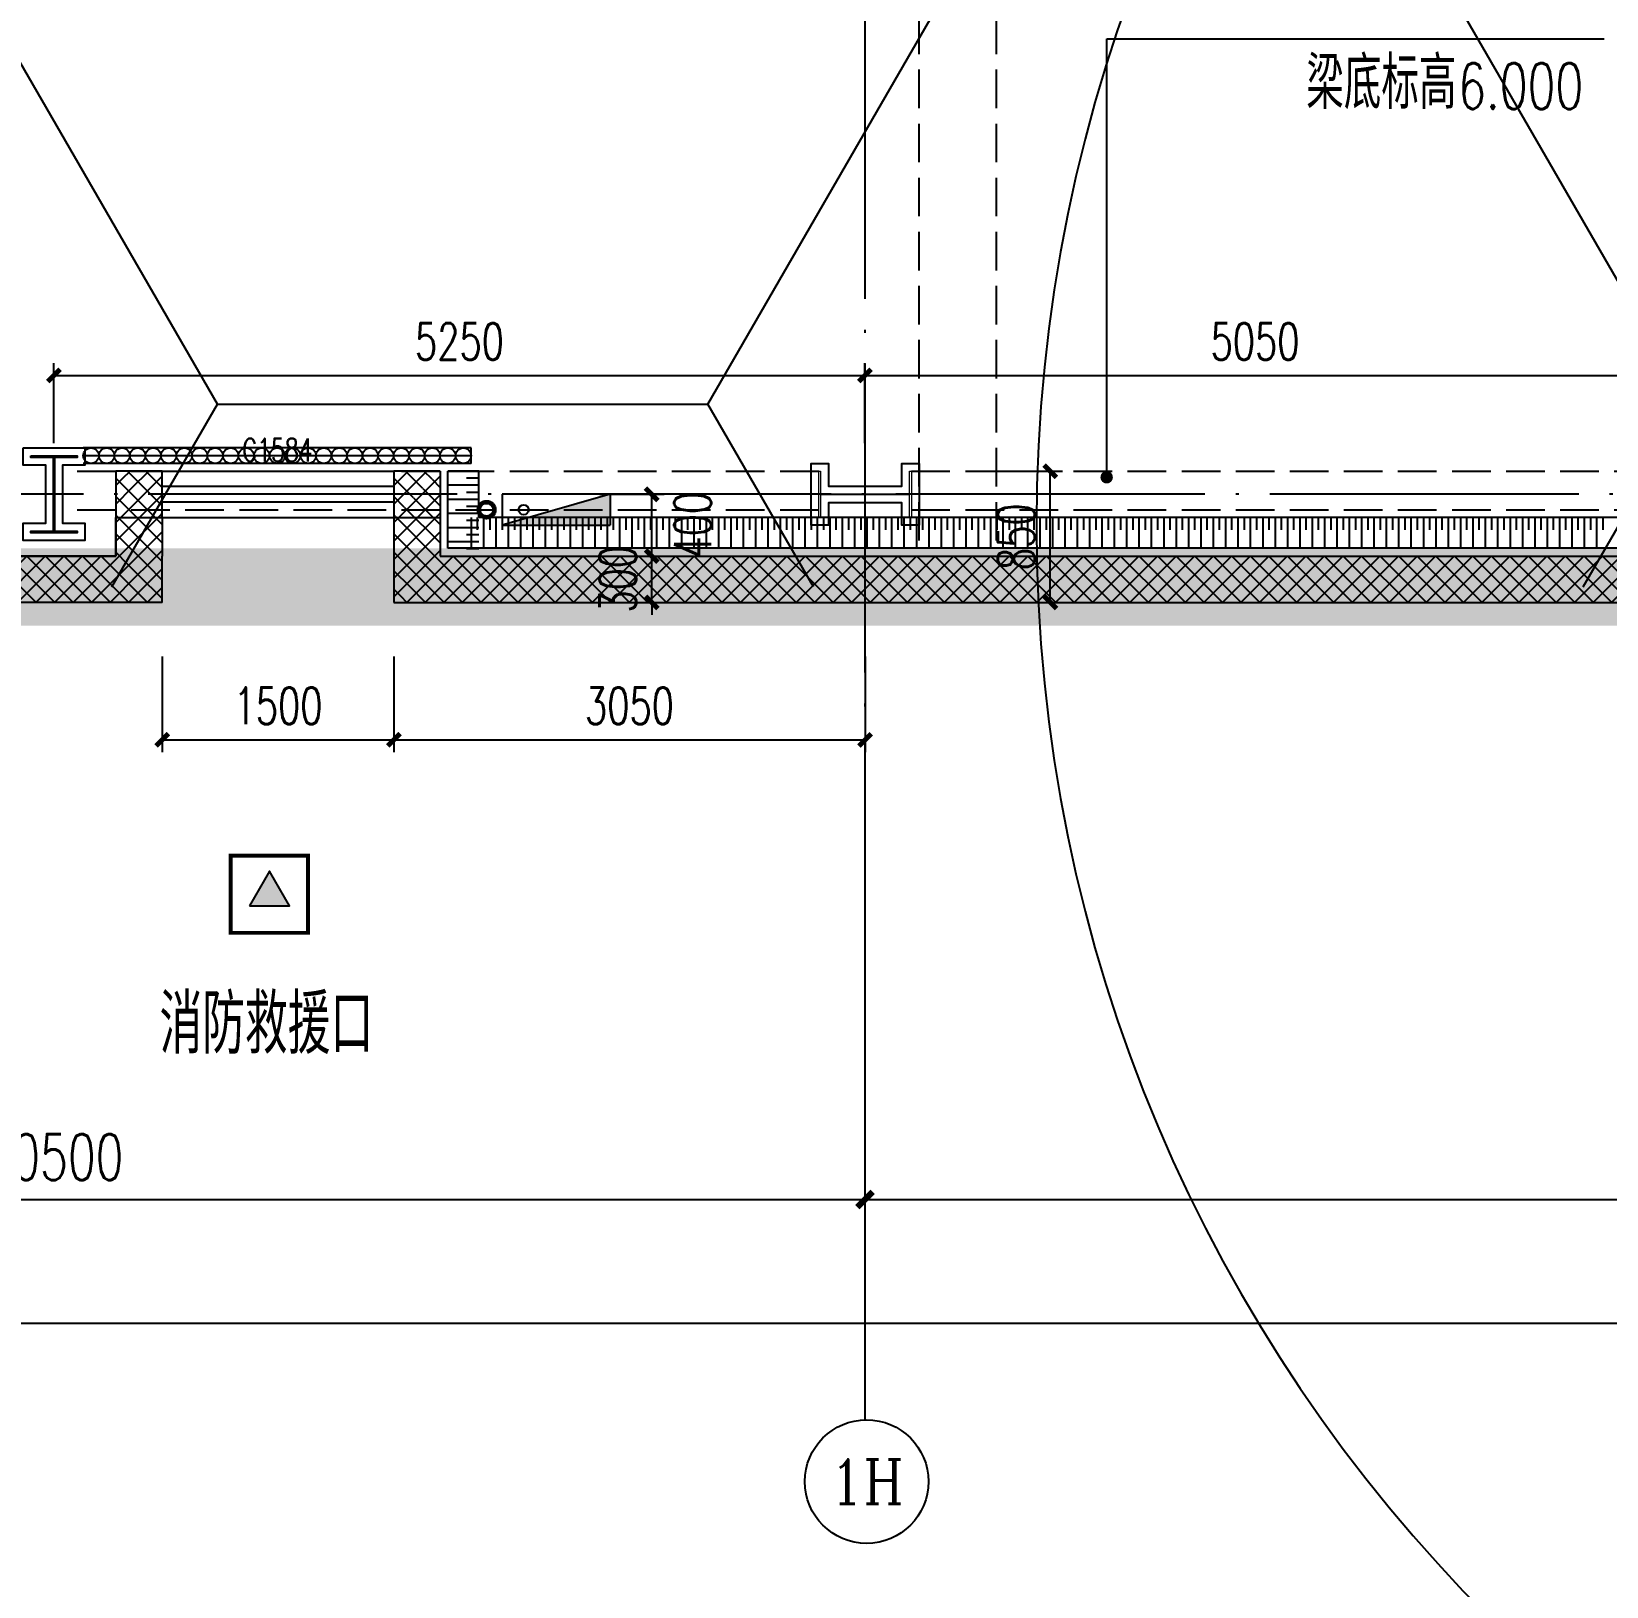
# Model space of a CAD drawing. Extents: x -821772 to -21949, y 506164 to 1049594.
# Drawn here: x -248850 to -238654, y 734747 to 744817 of the extents above; entities that cross this region are included whole.
import ezdxf
from ezdxf.enums import TextEntityAlignment as Align
from ezdxf.xclip import XClip

# ---------------------------------------------------------------- set-up
doc = ezdxf.new("R2010")
doc.units = 0
doc.header["$LTSCALE"] = 1000
doc.header["$MEASUREMENT"] = 0
doc.header["$XCLIPFRAME"] = 2
for name, pattern in [('10平面20250807_t3$0$DASH', [0.35, 0.25, -0.1]), ('10平面20250807_t3$0$DOTE', [2.42, 2, -0.2, 0.02, -0.2]), ('DASH', [0.35, 0.25, -0.1])]:
    doc.linetypes.add(name, pattern=pattern)
doc.layers.get('Defpoints').update_dxf_attribs({"color": 210})
for name, color, linetype, lineweight in [('1-防火分区线', 201, 'DASH', 50), ('10平面20250807_t3$0$LG-ZF消防', 1, 'Continuous', 60), ('10平面20250807_t3$0$S-col', 8, 'Continuous', 0)]:
    doc.layers.add(name, color=color, linetype=linetype, lineweight=lineweight)
for name, color, linetype in [('10平面20250807_t3$0$99平面图例外参$0$A-HATCH-2', 8, 'Continuous'), ('10平面20250807_t3$0$A-AXIS-D', 8, 'Continuous'), ('10平面20250807_t3$0$A-AXIS-DOTE', 8, '10平面20250807_t3$0$DOTE'), ('10平面20250807_t3$0$A-AXIS-DP', 8, 'Continuous'), ('10平面20250807_t3$0$A-AXIS-SYMB', 8, 'Continuous'), ('10平面20250807_t3$0$A-HATCH-2', 8, 'Continuous'), ('10平面20250807_t3$0$A-HRAIL', 8, 'Continuous'), ('10平面20250807_t3$0$A-LIN-V', 8, 'Continuous'), ('10平面20250807_t3$0$A-SFCE', 8, 'Continuous'), ('10平面20250807_t3$0$A-TEXT', 8, 'Continuous'), ('10平面20250807_t3$0$A-WINDOW', 8, 'Continuous'), ('10平面20250807_t3$0$AS-WALL', 8, 'Continuous'), ('10平面20250807_t3$0$AS-结构边线层', 8, 'Continuous'), ('10平面20250807_t3$0$DIM_SYMB', 8, 'Continuous'), ('10平面20250807_t3$0$PUB_HATCH', 8, 'Continuous'), ('10平面20250807_t3$0$PUB_TEXT', 8, 'Continuous'), ('10平面20250807_t3$0$RP-N2-01$0$$0$A-WIND-J', 8, 'Continuous'), ('10平面20250807_t3$0$RP-N2-01$0$A-WIND-J', 8, 'Continuous'), ('10平面20250807_t3$0$SB_ZF消火栓', 10, 'Continuous'), ('10平面20250807_t3$0$建-窗', 8, 'Continuous'), ('10平面20250807_t3$0$建-门窗编号', 8, 'Continuous'), ('PUB_HATCH', 8, 'Continuous')]:
    doc.layers.add(name, color=color, linetype=linetype)
doc.styles.add('10平面20250807_t3$0$_TCH_AXIS', font='COMPLEX', dxfattribs={"bigfont": 'GBCBIG'})
doc.styles.add('10平面20250807_t3$0$_TCH_DIM', font='SIMPLEX', dxfattribs={"bigfont": 'GBCBIG'})
doc.styles.add('10平面20250807_t3$0$_TCH_DIM_T3', font='SIMPLEX', dxfattribs={"width": 0.705882, "bigfont": 'GBCBIG'})
doc.styles.add('10平面20250807_t3$0$A-WIN-LABEL', font='SIMPLEX', dxfattribs={"bigfont": 'GBCBIG'})
doc.dimstyles.new('10平面20250807_t3$0$_TCH_ARCH&&100', dxfattribs={"dimtxt": 297.5, "dimasz": 100, "dimexe": 100, "dimexo": 100, "dimgap": 126.25, "dimtad": 1, "dimdec": 0, "dimzin": 0, "dimdsep": 46, "dimtxsty": '10平面20250807_t3$0$_TCH_DIM_T3', "dimblk": '10平面20250807_t3$0$_ArchTick', "dimcen": 0.09, "dimclrt": 7, "dimazin": 2, "dimtfac": 1, "dimtdec": 0, "dimtix": 1, "dimtmove": 2, "dimatfit": 3, "dimfxl": 0, "dimtolj": 1, "dimtzin": 0, "dimarcsym": 0})
doc.dimstyles.new('10平面20250807_t3$0$_TCH_ARCH&&80', dxfattribs={"dimtxt": 238, "dimasz": 80, "dimexe": 80, "dimexo": 80, "dimgap": 101, "dimtad": 1, "dimdec": 0, "dimzin": 0, "dimdsep": 46, "dimtxsty": '10平面20250807_t3$0$_TCH_DIM_T3', "dimblk": '10平面20250807_t3$0$_ArchTick', "dimcen": 0.09, "dimclrt": 7, "dimazin": 2, "dimtfac": 1, "dimtdec": 0, "dimtix": 1, "dimtmove": 2, "dimatfit": 3, "dimfxl": 0, "dimtolj": 1, "dimtzin": 0, "dimarcsym": 0})
pattern_1 = [(45, (60, 0), (-60.000061, 60.000061), []), (135, (60, 0), (-60.000061, -60.000061), [])]

# ---------------------------------------------------------------- blocks, each defined once
blk = doc.blocks.new('10平面20250807_t3$0$_ArchTick')
at = {"color": 0, "linetype": 'ByBlock', "const_width": 0.4}
blk.add_lwpolyline([(-0.5, -0.5), (0.5, 0.5)], dxfattribs=at)
blk = doc.blocks.new('*D10013')
at = {"layer": '10平面20250807_t3$0$A-AXIS-D', "color": 0, "lineweight": -2}
for p, q in [((-33218, -66440), (-33218, -67667)), ((-22718, -66440), (-22718, -67667)), ((-33218, -67567), (-22718, -67567))]:
    blk.add_line(p, q, dxfattribs=at)
at = {"layer": 'Defpoints', "color": 0}
for p in [(-33218, -66340), (-22718, -66340), (-22718, -67567)]:
    blk.add_point(p, dxfattribs=at)
at = {"layer": '10平面20250807_t3$0$A-AXIS-D', "color": 0, "lineweight": -2, "xscale": 100, "yscale": 100, "zscale": 100, "rotation": 180}
blk.add_blockref('10平面20250807_t3$0$_ArchTick', (-33218, -67567), dxfattribs=at)
at = {"layer": '10平面20250807_t3$0$A-AXIS-D', "color": 0, "lineweight": -2, "xscale": 100, "yscale": 100, "zscale": 100}
blk.add_blockref('10平面20250807_t3$0$_ArchTick', (-22718, -67567), dxfattribs=at)
at = {"layer": '10平面20250807_t3$0$A-AXIS-D', "color": 7, "insert": (-27968, -67292), "char_height": 297.5, "attachment_point": 5, "style": '10平面20250807_t3$0$_TCH_DIM_T3'}
blk.add_mtext('\\A1;10500', dxfattribs=at)
blk = doc.blocks.new('*D10014')
at = {"layer": '10平面20250807_t3$0$A-AXIS-D', "color": 0, "lineweight": -2}
for p, q in [((-22718, -66440), (-22718, -67667)), ((-6218, -66440), (-6218, -67667)), ((-22718, -67567), (-6218, -67567))]:
    blk.add_line(p, q, dxfattribs=at)
at = {"layer": 'Defpoints', "color": 0}
for p in [(-22718, -66340), (-6218, -66340), (-6218, -67567)]:
    blk.add_point(p, dxfattribs=at)
at = {"layer": '10平面20250807_t3$0$A-AXIS-D', "color": 0, "lineweight": -2, "xscale": 100, "yscale": 100, "zscale": 100, "rotation": 180}
blk.add_blockref('10平面20250807_t3$0$_ArchTick', (-22718, -67567), dxfattribs=at)
at = {"layer": '10平面20250807_t3$0$A-AXIS-D', "color": 0, "lineweight": -2, "xscale": 100, "yscale": 100, "zscale": 100}
blk.add_blockref('10平面20250807_t3$0$_ArchTick', (-6218, -67567), dxfattribs=at)
at = {"layer": '10平面20250807_t3$0$A-AXIS-D', "color": 7, "insert": (-14468, -67292), "char_height": 297.5, "attachment_point": 5, "style": '10平面20250807_t3$0$_TCH_DIM_T3'}
blk.add_mtext('\\A1;16500', dxfattribs=at)
blk = doc.blocks.new('*D10024')
at = {"layer": '10平面20250807_t3$0$A-AXIS-D', "color": 0, "lineweight": -2}
for p, q in [((-33818, -66540), (-33818, -68467)), ((92682, -66540), (92682, -68467)), ((-33818, -68367), (92682, -68367))]:
    blk.add_line(p, q, dxfattribs=at)
at = {"layer": 'Defpoints', "color": 0}
for p in [(-33818, -66440), (92682, -66440), (92682, -68367)]:
    blk.add_point(p, dxfattribs=at)
at = {"layer": '10平面20250807_t3$0$A-AXIS-D', "color": 0, "lineweight": -2, "xscale": 100, "yscale": 100, "zscale": 100, "rotation": 180}
blk.add_blockref('10平面20250807_t3$0$_ArchTick', (-33818, -68367), dxfattribs=at)
at = {"layer": '10平面20250807_t3$0$A-AXIS-D', "color": 0, "lineweight": -2, "xscale": 100, "yscale": 100, "zscale": 100}
blk.add_blockref('10平面20250807_t3$0$_ArchTick', (92682, -68367), dxfattribs=at)
at = {"layer": '10平面20250807_t3$0$A-AXIS-D', "color": 7, "insert": (29432, -68092), "char_height": 297.5, "attachment_point": 5, "style": '10平面20250807_t3$0$_TCH_DIM_T3'}
blk.add_mtext('\\A1;126500', dxfattribs=at)
blk = doc.blocks.new('*D10152')
at = {"layer": '10平面20250807_t3$0$A-AXIS-DP', "color": 0, "lineweight": -2}
for p, q in [((-22718, -62670), (-22718, -62150)), ((-17668, -62670), (-17668, -62150)), ((-22718, -62230), (-17668, -62230))]:
    blk.add_line(p, q, dxfattribs=at)
at = {"layer": 'Defpoints', "color": 0}
for p in [(-17668, -62230), (-22718, -62750), (-17668, -62750)]:
    blk.add_point(p, dxfattribs=at)
at = {"layer": '10平面20250807_t3$0$A-AXIS-DP', "color": 0, "lineweight": -2, "xscale": 80, "yscale": 80, "zscale": 80, "rotation": 180}
blk.add_blockref('10平面20250807_t3$0$_ArchTick', (-22718, -62230), dxfattribs=at)
at = {"layer": '10平面20250807_t3$0$A-AXIS-DP', "color": 0, "lineweight": -2, "xscale": 80, "yscale": 80, "zscale": 80}
blk.add_blockref('10平面20250807_t3$0$_ArchTick', (-17668, -62230), dxfattribs=at)
at = {"layer": '10平面20250807_t3$0$A-AXIS-DP', "color": 7, "insert": (-20193, -62010), "char_height": 238, "attachment_point": 5, "style": '10平面20250807_t3$0$_TCH_DIM_T3'}
blk.add_mtext('\\A1;5050', dxfattribs=at)
blk = doc.blocks.new('*D10153')
at = {"layer": '10平面20250807_t3$0$A-AXIS-DP', "color": 0, "lineweight": -2}
for p, q in [((-27968, -62670), (-27968, -62150)), ((-22718, -62670), (-22718, -62150)), ((-27968, -62230), (-22718, -62230))]:
    blk.add_line(p, q, dxfattribs=at)
at = {"layer": 'Defpoints', "color": 0}
for p in [(-22718, -62230), (-27968, -62750), (-22718, -62750)]:
    blk.add_point(p, dxfattribs=at)
at = {"layer": '10平面20250807_t3$0$A-AXIS-DP', "color": 0, "lineweight": -2, "xscale": 80, "yscale": 80, "zscale": 80, "rotation": 180}
blk.add_blockref('10平面20250807_t3$0$_ArchTick', (-27968, -62230), dxfattribs=at)
at = {"layer": '10平面20250807_t3$0$A-AXIS-DP', "color": 0, "lineweight": -2, "xscale": 80, "yscale": 80, "zscale": 80}
blk.add_blockref('10平面20250807_t3$0$_ArchTick', (-22718, -62230), dxfattribs=at)
at = {"layer": '10平面20250807_t3$0$A-AXIS-DP', "color": 7, "insert": (-25343, -62010), "char_height": 238, "attachment_point": 5, "style": '10平面20250807_t3$0$_TCH_DIM_T3'}
blk.add_mtext('\\A1;5250', dxfattribs=at)
blk = doc.blocks.new('10平面20250807_t3$0$43243')
at = {"layer": '10平面20250807_t3$0$AS-结构边线层'}
blk.add_lwpolyline([(-230898, 832220), (-254254, 760236), (-254254, 741420), (-248304, 741420), (-248304, 741670), (-246204, 741670), (-246204, 741420), (-231804, 741420), (-231804, 741670), (-229704, 741670), (-229704, 741420), (-228964, 741420), (-228964, 741250), (-222244, 741250), (-222244, 741420), (-215304, 741420), (-215304, 741670), (-213204, 741670), (-213204, 741420), (-212464, 741420), (-212464, 741250), (-205744, 741250)], dxfattribs=at)
blk = doc.blocks.new('10平面20250807_t3$0$_FZH')
at = {"layer": '10平面20250807_t3$0$A-HATCH-2'}
blk.add_lwpolyline([(-0.437, -0.25), (-0.437, 0.25), (-0.297, 0.25), (-0.297, 0.067), (0.298, 0.067), (0.298, 0.25), (0.438, 0.25), (0.438, -0.25), (0.298, -0.25), (0.298, -0.068), (-0.297, -0.068), (-0.297, -0.25)], close=True, dxfattribs=at)
at = {"layer": '10平面20250807_t3$0$S-col'}
blk.add_lwpolyline([(-0.375, -0.188), (-0.375, 0.187), (-0.36, 0.187), (-0.36, 0.005), (0.36, 0.005), (0.36, 0.187), (0.375, 0.187), (0.375, -0.188), (0.36, -0.188), (0.36, -0.005), (-0.36, -0.005), (-0.36, -0.188)], close=True, dxfattribs=at)
blk = doc.blocks.new('10平面20250807_t3$0$342343243')
at = {"layer": '10平面20250807_t3$0$A-AXIS-DP', "color": 5}
blk.add_lwpolyline([(-155704, 832070), (-155404, 832070), (-155404, 832058), (-155550, 832058), (-155550, 831582), (-155404, 831582), (-155404, 831570), (-155704, 831570), (-155704, 831582), (-155558, 831582), (-155558, 832058), (-155704, 832058), (-155704, 832070)], close=True, dxfattribs=at)
at = {"layer": '10平面20250807_t3$0$A-HATCH-2'}
blk.add_lwpolyline([(-155754, 832120), (-155354, 832120), (-155354, 832008), (-155500, 832008), (-155500, 831632), (-155354, 831632), (-155354, 831520), (-155754, 831520), (-155754, 831632), (-155608, 831632), (-155608, 832008), (-155754, 832008)], close=True, dxfattribs=at)
blk = doc.blocks.new('10平面20250807_t3$0$w4234324')
at = {"xscale": 800.0000000000005, "yscale": 800.0000000000005, "zscale": 800.0000000000005}
blk.add_blockref('10平面20250807_t3$0$_FZH', (-243454, 741820), dxfattribs=at)
at = {"layer": '10平面20250807_t3$0$A-AXIS-DP'}
blk.add_blockref('10平面20250807_t3$0$342343243', (-93150, -90000), dxfattribs=at)
blk = doc.blocks.new('10平面20250807_t3$0$3243243')
at = {"layer": '10平面20250807_t3$0$A-AXIS-SYMB'}
for p, q in [((-241890, 741930), (-241890, 744770)), ((-241890, 744770), (-238670, 744770))]:
    blk.add_line(p, q, dxfattribs=at)
at = {"layer": '10平面20250807_t3$0$A-AXIS-SYMB', "const_width": 40}
blk.add_lwpolyline([(-241890, 741910, 1), (-241890, 741950, 1)], format="xyb", close=True, dxfattribs=at)
at = {"layer": '10平面20250807_t3$0$A-HATCH-2', "linetype": '10平面20250807_t3$0$DASH'}
for p, q in [((-243104.2, 741520), (-243104.2, 786820)), ((-242604.2, 741520), (-242604.2, 786820))]:
    blk.add_line(p, q, dxfattribs=at)
at = {"layer": '10平面20250807_t3$0$A-SFCE', "color": 2, "linetype": '10平面20250807_t3$0$DASH'}
for p, q in [((-248554.2, 741970), (-243754.2, 741970)), ((-248554.2, 741720), (-243754.2, 741720))]:
    blk.add_line(p, q, dxfattribs=at)
at = {"layer": '10平面20250807_t3$0$A-SFCE', "linetype": '10平面20250807_t3$0$DASH'}
for p, q in [((-243154.2, 741970), (-232154.2, 741970)), ((-243154.2, 741720), (-232154.2, 741720))]:
    blk.add_line(p, q, dxfattribs=at)
at = {"layer": '10平面20250807_t3$0$PUB_TEXT', "style": '10平面20250807_t3$0$_TCH_DIM'}
blk.add_text('梁底标高', height=337.59, dxfattribs=at).set_placement((-240598, 744315))
at = {"layer": '10平面20250807_t3$0$PUB_TEXT', "style": '10平面20250807_t3$0$_TCH_DIM', "width": 0.705882}
blk.add_text('6.000', height=297.5, dxfattribs=at).set_placement((-239615, 744315))
blk = doc.blocks.new('10平面20250807_t3$0$RP-N2-01$0$$0$xfjy')
at = {"layer": '10平面20250807_t3$0$RP-N2-01$0$$0$A-WIND-J'}
h = blk.add_hatch(color=256, dxfattribs=at)
h.dxf.hatch_style = 1
h.paths.add_polyline_path([(1141876, -26214), (1142135, -26214), (1142005, -25989)])
at = {"layer": '10平面20250807_t3$0$RP-N2-01$0$$0$A-WIND-J', "const_width": 25}
blk.add_lwpolyline([(1141755, -25889), (1141755, -26389), (1142255, -26389), (1142255, -25889)], close=True, dxfattribs=at)
at = {"layer": '10平面20250807_t3$0$RP-N2-01$0$$0$A-WIND-J'}
for points in [[(1141755, -26389), (1142255, -26389), (1142255, -25889), (1141755, -25889)], [(1141876, -26214), (1142135, -26214), (1142005, -25989)]]:
    blk.add_lwpolyline(points, close=True, dxfattribs=at)
blk = doc.blocks.new('10平面20250807_t3$0$RP-N2-01$0$xfjy')
at = {"layer": '10平面20250807_t3$0$RP-N2-01$0$$0$A-WIND-J'}
blk.add_blockref('10平面20250807_t3$0$RP-N2-01$0$$0$xfjy', (0, 0), dxfattribs=at)
blk = doc.blocks.new('10平面20250807_t3$0$1232')
at = {"layer": '10平面20250807_t3$0$RP-N2-01$0$A-WIND-J'}
blk.add_blockref('10平面20250807_t3$0$RP-N2-01$0$xfjy', (-1389315, 765369, 0), dxfattribs=at)
at = {"layer": '10平面20250807_t3$0$A-TEXT', "style": '10平面20250807_t3$0$_TCH_DIM'}
blk.add_text('消防救援口', height=384.1, dxfattribs=at).set_placement((-248021, 738197, 0))
blk = doc.blocks.new('10平面20250807_t3$0$99平面图例外参$0$$LinePat$圆环')
for points in [[(0, 150), (300, 150)], [(0, 0), (300, 0)], [(0, -150), (300, -150)]]:
    blk.add_lwpolyline(points)
at = {"color": 0}
blk.add_circle((150, 0), 150, dxfattribs=at)
blk = doc.blocks.new('10平面20250807_t3$0$99平面图例外参$0$$LinePat$填挖边坡')
at = {"color": 0}
for p, q in [((0, 0), (0, -1500)), ((300, 0), (300, -600))]:
    blk.add_line(p, q, dxfattribs=at)
at = {"layer": 'Defpoints', "color": 0}
blk.add_point((600, 0), dxfattribs=at)
blk = doc.blocks.new('10平面20250807_t3$0$34242343243')
at = {"layer": '10平面20250807_t3$0$A-HRAIL'}
blk.add_line((-246004, 742020), (-246004, 742120), dxfattribs=at)
at = {"layer": '10平面20250807_t3$0$A-LIN-V'}
for p, q in [((-246154, 741970), (-245954, 741970)), ((-246154, 741470), (-246154, 741970)), ((-245954, 741670), (-245954, 741970)), ((-232154, 741670), (-245954, 741670)), ((-232154, 741470), (-246154, 741470))]:
    blk.add_line(p, q, dxfattribs=at)
at = {"layer": '10平面20250807_t3$0$99平面图例外参$0$A-HATCH-2', "color": 203, "yscale": 0.1333333333333333, "zscale": 0.1333333333333333}
for p, xscale, rotation in [((-245954, 741970), 0.1527777777822404, 270.0000000008095), ((-245954, 741878), 0.1527777777822404, 270.0000000008095), ((-245954, 741787), 0.1527777777822404, 270.0000000008095), ((-245954, 741695), 0.1527777777822404, 270.0000000008095), ((-246004, 741670), 0.1334296724318178, 8.813209458587274e-11), ((-245924, 741670), 0.1334296724318178, 8.813209458587274e-11), ((-245844, 741670), 0.1334296724318178, 8.813209458587274e-11), ((-245764, 741670), 0.1334296724318178, 8.813209458587274e-11), ((-245684, 741670), 0.1334296724318178, 8.813209458587274e-11), ((-245604, 741670), 0.1334296724318178, 8.813209458587274e-11), ((-245524, 741670), 0.1334296724318178, 8.813209458587274e-11), ((-245444, 741670), 0.1334296724318178, 8.813209458587274e-11), ((-245364, 741670), 0.1334296724318178, 8.813209458587274e-11), ((-245284, 741670), 0.1334296724318178, 8.813209458587274e-11), ((-245204, 741670), 0.1334296724318178, 8.813209458587274e-11), ((-245124, 741670), 0.1334296724318178, 8.813209458587274e-11), ((-245043, 741670), 0.1334296724318178, 8.813209458587274e-11), ((-244963, 741670), 0.1334296724318178, 8.813209458587274e-11), ((-244883, 741670), 0.1334296724318178, 8.813209458587274e-11), ((-244803, 741670), 0.1334296724318178, 8.813209458587274e-11), ((-244723, 741670), 0.1334296724318178, 8.813209458587274e-11), ((-244643, 741670), 0.1334296724318178, 8.813209458587274e-11), ((-244563, 741670), 0.1334296724318178, 8.813209458587274e-11), ((-244483, 741670), 0.1334296724318178, 8.813209458587274e-11), ((-244403, 741670), 0.1334296724318178, 8.813209458587274e-11), ((-244323, 741670), 0.1334296724318178, 8.813209458587274e-11), ((-244243, 741670), 0.1334296724318178, 8.813209458587274e-11), ((-244163, 741670), 0.1334296724318178, 8.813209458587274e-11), ((-244083, 741670), 0.1334296724318178, 8.813209458587274e-11), ((-244003, 741670), 0.1334296724318178, 8.813209458587274e-11), ((-243923, 741670), 0.1334296724318178, 8.813209458587274e-11), ((-243843, 741670), 0.1334296724318178, 8.813209458587274e-11), ((-243763, 741670), 0.1334296724318178, 8.813209458587274e-11), ((-243683, 741670), 0.1334296724318178, 8.813209458587274e-11), ((-243602, 741670), 0.1334296724318178, 8.813209458587274e-11), ((-243522, 741670), 0.1334296724318178, 8.813209458587274e-11), ((-243442, 741670), 0.1334296724318178, 8.813209458587274e-11), ((-243362, 741670), 0.1334296724318178, 8.813209458587274e-11), ((-243282, 741670), 0.1334296724318178, 8.813209458587274e-11), ((-243202, 741670), 0.1334296724318178, 8.813209458587274e-11), ((-243122, 741670), 0.1334296724318178, 8.813209458587274e-11), ((-243042, 741670), 0.1334296724318178, 8.813209458587274e-11), ((-242962, 741670), 0.1334296724318178, 8.813209458587274e-11), ((-242882, 741670), 0.1334296724318178, 8.813209458587274e-11), ((-242802, 741670), 0.1334296724318178, 8.813209458587274e-11), ((-242722, 741670), 0.1334296724318178, 8.813209458587274e-11), ((-242642, 741670), 0.1334296724318178, 8.813209458587274e-11), ((-242562, 741670), 0.1334296724318178, 8.813209458587274e-11), ((-242482, 741670), 0.1334296724318178, 8.813209458587274e-11), ((-242402, 741670), 0.1334296724318178, 8.813209458587274e-11), ((-242322, 741670), 0.1334296724318178, 8.813209458587274e-11), ((-242241, 741670), 0.1334296724318178, 8.813209458587274e-11), ((-242161, 741670), 0.1334296724318178, 8.813209458587274e-11), ((-242081, 741670), 0.1334296724318178, 8.813209458587274e-11), ((-242001, 741670), 0.1334296724318178, 8.813209458587274e-11), ((-241921, 741670), 0.1334296724318178, 8.813209458587274e-11), ((-241841, 741670), 0.1334296724318178, 8.813209458587274e-11), ((-241761, 741670), 0.1334296724318178, 8.813209458587274e-11), ((-241681, 741670), 0.1334296724318178, 8.813209458587274e-11), ((-241601, 741670), 0.1334296724318178, 8.813209458587274e-11), ((-241521, 741670), 0.1334296724318178, 8.813209458587274e-11), ((-241441, 741670), 0.1334296724318178, 8.813209458587274e-11), ((-241361, 741670), 0.1334296724318178, 8.813209458587274e-11), ((-241281, 741670), 0.1334296724318178, 8.813209458587274e-11), ((-241201, 741670), 0.1334296724318178, 8.813209458587274e-11), ((-241121, 741670), 0.1334296724318178, 8.813209458587274e-11), ((-241041, 741670), 0.1334296724318178, 8.813209458587274e-11), ((-240961, 741670), 0.1334296724318178, 8.813209458587274e-11), ((-240880, 741670), 0.1334296724318178, 8.813209458587274e-11), ((-240800, 741670), 0.1334296724318178, 8.813209458587274e-11), ((-240720, 741670), 0.1334296724318178, 8.813209458587274e-11), ((-240640, 741670), 0.1334296724318178, 8.813209458587274e-11), ((-240560, 741670), 0.1334296724318178, 8.813209458587274e-11), ((-240480, 741670), 0.1334296724318178, 8.813209458587274e-11), ((-240400, 741670), 0.1334296724318178, 8.813209458587274e-11), ((-240320, 741670), 0.1334296724318178, 8.813209458587274e-11), ((-240240, 741670), 0.1334296724318178, 8.813209458587274e-11), ((-240160, 741670), 0.1334296724318178, 8.813209458587274e-11), ((-240080, 741670), 0.1334296724318178, 8.813209458587274e-11), ((-240000, 741670), 0.1334296724318178, 8.813209458587274e-11), ((-239920, 741670), 0.1334296724318178, 8.813209458587274e-11), ((-239840, 741670), 0.1334296724318178, 8.813209458587274e-11), ((-239760, 741670), 0.1334296724318178, 8.813209458587274e-11), ((-239680, 741670), 0.1334296724318178, 8.813209458587274e-11), ((-239600, 741670), 0.1334296724318178, 8.813209458587274e-11), ((-239520, 741670), 0.1334296724318178, 8.813209458587274e-11), ((-239439, 741670), 0.1334296724318178, 8.813209458587274e-11), ((-239359, 741670), 0.1334296724318178, 8.813209458587274e-11), ((-239279, 741670), 0.1334296724318178, 8.813209458587274e-11), ((-239199, 741670), 0.1334296724318178, 8.813209458587274e-11), ((-239119, 741670), 0.1334296724318178, 8.813209458587274e-11), ((-239039, 741670), 0.1334296724318178, 8.813209458587274e-11), ((-238959, 741670), 0.1334296724318178, 8.813209458587274e-11), ((-238879, 741670), 0.1334296724318178, 8.813209458587274e-11), ((-238799, 741670), 0.1334296724318178, 8.813209458587274e-11), ((-238719, 741670), 0.1334296724318178, 8.813209458587274e-11), ((-245954, 741603), 0.1527777777822404, 270.0000000008095), ((-245954, 741512), 0.1527777777822404, 270.0000000008095)]:
    blk.add_blockref('10平面20250807_t3$0$99平面图例外参$0$$LinePat$填挖边坡', p, dxfattribs=dict(at, xscale=xscale, rotation=rotation))
at = {"layer": '10平面20250807_t3$0$A-HRAIL', "xscale": 0.3346638894417594, "yscale": 0.3333333333333333, "zscale": 0.3333333333333333, "rotation": 180}
for p in [(-248414, 742070), (-248313, 742070), (-248213, 742070), (-248113, 742070), (-248012, 742070), (-247912, 742070), (-247811, 742070), (-247711, 742070), (-247611, 742070), (-247510, 742070), (-247410, 742070), (-247309, 742070), (-247209, 742070), (-247109, 742070), (-247008, 742070), (-246908, 742070), (-246807, 742070), (-246707, 742070), (-246607, 742070), (-246506, 742070), (-246406, 742070), (-246305, 742070), (-246205, 742070), (-246105, 742070), (-246004, 742070)]:
    blk.add_blockref('10平面20250807_t3$0$99平面图例外参$0$$LinePat$圆环', p, dxfattribs=at)
blk = doc.blocks.new('10平面20250807_t3$0$A$C5D961328')
at = {"layer": '10平面20250807_t3$0$SB_ZF消火栓'}
blk.add_hatch(color=256, dxfattribs=at).paths.add_polyline_path([(0, 40), (700, 40), (700, 240)])
at = {"layer": '10平面20250807_t3$0$A-LIN-V', "ltscale": 500}
blk.add_circle((350, 40), 10001, dxfattribs=at)
at = {"layer": '10平面20250807_t3$0$SB_ZF消火栓'}
for p, q in [((700, 240), (0, 240)), ((0, 240), (0, 40)), ((700, 240), (0, 40)), ((700, 240), (700, 40)), ((0, 40), (700, 40))]:
    blk.add_line(p, q, dxfattribs=at)
at = {"layer": '10平面20250807_t3$0$SB_ZF消火栓', "color": 1}
blk.add_circle((140, 140), 32.5, dxfattribs=at)
blk = doc.blocks.new('10平面20250807_t3$0$43242343')
at = {"layer": '10平面20250807_t3$0$LG-ZF消防', "linetype": 'Continuous'}
blk.add_circle((-245904, 741720), 50, dxfattribs=at)
blk = doc.blocks.new('10平面20250807_t3$0$234243242332')
at = {"layer": '10平面20250807_t3$0$LG-ZF消防', "linetype": 'Continuous'}
blk.add_blockref('10平面20250807_t3$0$43242343', (0, 0), dxfattribs=at)
at = {"layer": '10平面20250807_t3$0$SB_ZF消火栓'}
blk.add_blockref('10平面20250807_t3$0$A$C5D961328', (-245804, 741580), dxfattribs=at)
at = {"layer": '10平面20250807_t3$0$SB_ZF消火栓', "xscale": -1}
blk.add_blockref('10平面20250807_t3$0$A$C5D961328', (-231994, 741580), dxfattribs=at)
blk = doc.blocks.new('*D11864')
at = {"layer": '10平面20250807_t3$0$A-AXIS-DP', "color": 0, "lineweight": -2}
for p, q in [((-245174, 741420), (-244755, 741420)), ((-244835, 741420), (-244835, 741500)), ((-244835, 741120), (-244835, 741420)), ((-245174, 741120), (-244755, 741120)), ((-244835, 741120), (-244835, 741040))]:
    blk.add_line(p, q, dxfattribs=at)
at = {"layer": 'Defpoints', "color": 0}
for p in [(-245254, 741420), (-244835, 741420), (-245254, 741120)]:
    blk.add_point(p, dxfattribs=at)
at = {"layer": '10平面20250807_t3$0$A-AXIS-DP', "color": 0, "lineweight": -2, "xscale": 80, "yscale": 80, "zscale": 80}
for p, rotation in [((-244835, 741420), 270), ((-244835, 741120), 90)]:
    blk.add_blockref('10平面20250807_t3$0$_ArchTick', p, dxfattribs=dict(at, rotation=rotation))
at = {"layer": '10平面20250807_t3$0$A-AXIS-DP', "color": 7, "insert": (-245055, 741270), "char_height": 238, "attachment_point": 5, "rotation": 90, "style": '10平面20250807_t3$0$_TCH_DIM_T3'}
blk.add_mtext('\\A1;300', dxfattribs=at)
blk = doc.blocks.new('*D11865')
at = {"layer": '10平面20250807_t3$0$A-AXIS-DP', "color": 0, "lineweight": -2}
for p, q in [((-245174, 741820), (-244755, 741820)), ((-244835, 741420), (-244835, 741820)), ((-245174, 741420), (-244755, 741420))]:
    blk.add_line(p, q, dxfattribs=at)
at = {"layer": 'Defpoints', "color": 0}
for p in [(-245254, 741820), (-244835, 741820), (-245254, 741420)]:
    blk.add_point(p, dxfattribs=at)
at = {"layer": '10平面20250807_t3$0$A-AXIS-DP', "color": 0, "lineweight": -2, "xscale": 80, "yscale": 80, "zscale": 80}
for p, rotation in [((-244835, 741820), 90), ((-244835, 741420), 270)]:
    blk.add_blockref('10平面20250807_t3$0$_ArchTick', p, dxfattribs=dict(at, rotation=rotation))
at = {"layer": '10平面20250807_t3$0$A-AXIS-DP', "color": 7, "insert": (-244570, 741620), "char_height": 238, "attachment_point": 5, "rotation": 90, "style": '10平面20250807_t3$0$_TCH_DIM_T3'}
blk.add_mtext('\\A1;400', dxfattribs=at)
blk = doc.blocks.new('*D11880')
at = {"layer": '10平面20250807_t3$0$A-AXIS-DP', "color": 0, "lineweight": -2}
for p, q in [((-242594, 741970), (-242175, 741970)), ((-242255, 741120), (-242255, 741970)), ((-242594, 741120), (-242175, 741120))]:
    blk.add_line(p, q, dxfattribs=at)
at = {"layer": 'Defpoints', "color": 0}
for p in [(-242674, 741970), (-242255, 741970), (-242674, 741120)]:
    blk.add_point(p, dxfattribs=at)
at = {"layer": '10平面20250807_t3$0$A-AXIS-DP', "color": 0, "lineweight": -2, "xscale": 80, "yscale": 80, "zscale": 80}
for p, rotation in [((-242255, 741970), 90), ((-242255, 741120), 270)]:
    blk.add_blockref('10平面20250807_t3$0$_ArchTick', p, dxfattribs=dict(at, rotation=rotation))
at = {"layer": '10平面20250807_t3$0$A-AXIS-DP', "color": 7, "insert": (-242475, 741545), "char_height": 238, "attachment_point": 5, "rotation": 90, "style": '10平面20250807_t3$0$_TCH_DIM_T3'}
blk.add_mtext('\\A1;850', dxfattribs=at)
blk = doc.blocks.new('*D12302')
at = {"layer": '10平面20250807_t3$0$A-AXIS-DP', "color": 0, "lineweight": -2}
for p, q in [((-248004, 740770), (-248004, 740150)), ((-246504, 740770), (-246504, 740150)), ((-248004, 740230), (-246504, 740230))]:
    blk.add_line(p, q, dxfattribs=at)
at = {"layer": 'Defpoints', "color": 0}
for p in [(-248004, 740850), (-246504, 740850), (-246504, 740230)]:
    blk.add_point(p, dxfattribs=at)
at = {"layer": '10平面20250807_t3$0$A-AXIS-DP', "color": 0, "lineweight": -2, "xscale": 80, "yscale": 80, "zscale": 80, "rotation": 180}
blk.add_blockref('10平面20250807_t3$0$_ArchTick', (-248004, 740230), dxfattribs=at)
at = {"layer": '10平面20250807_t3$0$A-AXIS-DP', "color": 0, "lineweight": -2, "xscale": 80, "yscale": 80, "zscale": 80}
blk.add_blockref('10平面20250807_t3$0$_ArchTick', (-246504, 740230), dxfattribs=at)
at = {"layer": '10平面20250807_t3$0$A-AXIS-DP', "color": 7, "insert": (-247254, 740450), "char_height": 238, "attachment_point": 5, "style": '10平面20250807_t3$0$_TCH_DIM_T3'}
blk.add_mtext('\\A1;1500', dxfattribs=at)
blk = doc.blocks.new('*D12303')
at = {"layer": '10平面20250807_t3$0$A-AXIS-DP', "color": 0, "lineweight": -2}
for p, q in [((-246504, 740770), (-246504, 740150)), ((-243454, 740770), (-243454, 740150)), ((-246504, 740230), (-243454, 740230))]:
    blk.add_line(p, q, dxfattribs=at)
at = {"layer": 'Defpoints', "color": 0}
for p in [(-246504, 740850), (-243454, 740850), (-243454, 740230)]:
    blk.add_point(p, dxfattribs=at)
at = {"layer": '10平面20250807_t3$0$A-AXIS-DP', "color": 0, "lineweight": -2, "xscale": 80, "yscale": 80, "zscale": 80, "rotation": 180}
blk.add_blockref('10平面20250807_t3$0$_ArchTick', (-246504, 740230), dxfattribs=at)
at = {"layer": '10平面20250807_t3$0$A-AXIS-DP', "color": 0, "lineweight": -2, "xscale": 80, "yscale": 80, "zscale": 80}
blk.add_blockref('10平面20250807_t3$0$_ArchTick', (-243454, 740230), dxfattribs=at)
at = {"layer": '10平面20250807_t3$0$A-AXIS-DP', "color": 7, "insert": (-244979, 740450), "char_height": 238, "attachment_point": 5, "style": '10平面20250807_t3$0$_TCH_DIM_T3'}
blk.add_mtext('\\A1;3050', dxfattribs=at)
blk = doc.blocks.new('10平面20250807_t3$0$WINDOW2DLIB$DYNSTYLE$00000005')
at = {"color": 0}
for points in [[(-0.5, 0.5), (-0.5, -0.5)], [(-0.5, 0.5), (0.5, 0.5)], [(0.5, -0.5), (0.5, 0.5)], [(0.5, 0.1667), (-0.5, 0.1667)], [(0.5, -0.1667), (-0.5, -0.1667)], [(-0.5, -0.5), (0.5, -0.5)]]:
    blk.add_lwpolyline(points, dxfattribs=at)
blk = doc.blocks.new('10平面20250807_t3$0$dote')
at = {"layer": '10平面20250807_t3$0$A-AXIS-D'}
blk.add_circle((-22707.2, -69393.9), 400, dxfattribs=at)
at = {"layer": '10平面20250807_t3$0$A-AXIS-DOTE'}
for p, q in [((-22717.8, -68994), (-22717.8, 36662.3)), ((76282.2, -63000), (-41310, -63000))]:
    blk.add_line(p, q, dxfattribs=at)
at = {"layer": '10平面20250807_t3$0$PUB_TEXT', "style": '10平面20250807_t3$0$_TCH_AXIS'}
blk.add_text('1H', height=288.12, dxfattribs=at).set_placement((-22947.3, -69537.9), (-22467.1, -69537.9), align=Align.FIT)
at = {"layer": '10平面20250807_t3$0$A-AXIS-D'}
for base, p1, p2, picture, middle in [((-22717.8, -67566.7), (-33217.8, -66340), (-22717.8, -66340), '*D10013', (-27967.8, -67291.7)), ((-6217.8, -67566.7), (-22717.8, -66340), (-6217.8, -66340), '*D10014', (-14467.8, -67291.7)), ((92682.2, -68366.7), (-33817.8, -66440), (92682.2, -66440), '*D10024', (29432.2, -68091.7))]:
    dim = blk.add_linear_dim(base=base, p1=p1, p2=p2, angle=0, dimstyle='10平面20250807_t3$0$_TCH_ARCH&&100', override={"dimgap": 0}, dxfattribs=at)
    dim.commit()
    dim.dimension.update_dxf_attribs({"geometry": picture, "text_midpoint": middle, "dimtype": 129})
at = {"layer": '10平面20250807_t3$0$A-AXIS-DP'}
for p1, p2, picture, middle in [((-27967.8, -62750), (-22717.8, -62750), '*D10153', (-25342.8, -62010)), ((-22717.8, -62750), (-17667.8, -62750), '*D10152', (-20192.8, -62010))]:
    dim = blk.add_aligned_dim(p1=p1, p2=p2, distance=520, dimstyle='10平面20250807_t3$0$_TCH_ARCH&&80', dxfattribs=at)
    dim.commit()
    dim.dimension.update_dxf_attribs({"geometry": picture, "text_midpoint": middle})
blk = doc.blocks.new('10平面20250807_t3')
at = {"layer": '10平面20250807_t3$0$PUB_HATCH'}
h = blk.add_hatch(dxfattribs=at)
h.set_pattern_fill('多孔材料', color=256, scale=30, style=0)
h.set_pattern_definition(pattern_1)
h.paths.add_polyline_path([(-248004.2, 741670), (-248304.2, 741970), (-248304.2, 741420), (-248154.2, 741320), (-248004.2, 741420)])
h = blk.add_hatch(dxfattribs=at)
h.set_pattern_fill('多孔材料', color=256, scale=30, style=0)
h.set_pattern_definition(pattern_1)
h.paths.add_polyline_path([(-248004.2, 741670), (-248004.2, 741970), (-248304.2, 741970)])
h = blk.add_hatch(dxfattribs=at)
h.set_pattern_fill('多孔材料', color=256, scale=30, style=0)
h.set_pattern_definition(pattern_1)
h.paths.add_polyline_path([(-246204.2, 741970), (-246504.2, 741670), (-246504.2, 741120), (-246204.2, 741420)])
h = blk.add_hatch(dxfattribs=at)
h.set_pattern_fill('多孔材料', color=256, scale=30, style=0)
h.set_pattern_definition(pattern_1)
h.paths.add_polyline_path([(-246204.2, 741970), (-246504.2, 741970), (-246504.2, 741670)])
h = blk.add_hatch(dxfattribs=at)
h.set_pattern_fill('多孔材料', color=256, scale=30, style=0)
h.set_pattern_definition(pattern_1)
h.paths.add_polyline_path([(-248154.2, 741320), (-248304.2, 741420), (-254254.2, 741420), (-254554.2, 741120), (-248154.2, 741120)])
h = blk.add_hatch(dxfattribs=at)
h.set_pattern_fill('多孔材料', color=256, scale=30, style=0)
h.set_pattern_definition(pattern_1)
h.paths.add_polyline_path([(-248004.2, 741420), (-248154.2, 741320), (-248154.2, 741120), (-248004.2, 741120)])
h = blk.add_hatch(dxfattribs=at)
h.set_pattern_fill('多孔材料', color=256, scale=30, style=0)
h.set_pattern_definition(pattern_1)
h.paths.add_polyline_path([(-246204.2, 741420), (-246504.2, 741120), (-231504.2, 741120), (-231804.2, 741420)])
at = {"layer": '10平面20250807_t3$0$AS-WALL'}
for p, q in [((-248304.2, 741970), (-248304.2, 741420)), ((-248004.2, 741970), (-248304.2, 741970)), ((-248004.2, 741670), (-248004.2, 741970)), ((-246204.2, 741970), (-246504.2, 741970)), ((-246504.2, 741970), (-246504.2, 741670)), ((-246204.2, 741970), (-246204.2, 741420)), ((-248004.2, 741670), (-248004.2, 741420)), ((-246504.2, 741670), (-246504.2, 741120)), ((-248304.2, 741420), (-254254.2, 741420)), ((-248004.2, 741420), (-248004.2, 741420)), ((-248004.2, 741120), (-248004.2, 741420)), ((-246504.2, 741420), (-246504.2, 741420)), ((-246504.2, 741420), (-246504.2, 741120)), ((-246204.2, 741420), (-231804.2, 741420)), ((-248154.2, 741120), (-254554.2, 741120)), ((-248004.2, 741120), (-248154.2, 741120)), ((-246504.2, 741120), (-246504.2, 741120)), ((-246504.2, 741120), (-231504.2, 741120))]:
    blk.add_line(p, q, dxfattribs=at)
blk.add_blockref('10平面20250807_t3$0$1232', (0, 0))
at = {"layer": '10平面20250807_t3$0$A-AXIS-DP'}
blk.add_blockref('10平面20250807_t3$0$3243243', (0, 0), dxfattribs=at)
at = {"layer": '10平面20250807_t3$0$A-WINDOW'}
for name in ['10平面20250807_t3$0$43243', '10平面20250807_t3$0$w4234324']:
    blk.add_blockref(name, (0, 0), dxfattribs=at)
at = {"layer": '10平面20250807_t3$0$AS-WALL'}
blk.add_blockref('10平面20250807_t3$0$dote', (-220736.4, 804820), dxfattribs=at)
at = {"layer": '10平面20250807_t3$0$DIM_SYMB'}
blk.add_blockref('10平面20250807_t3$0$34242343243', (0, 0), dxfattribs=at)
at = {"layer": '10平面20250807_t3$0$SB_ZF消火栓', "linetype": 'Continuous'}
blk.add_blockref('10平面20250807_t3$0$234243242332', (0, 0), dxfattribs=at)
at = {"layer": '10平面20250807_t3$0$建-窗'}
ref = blk.add_blockref('10平面20250807_t3$0$WINDOW2DLIB$DYNSTYLE$00000005', (-247254.2, 741820), dxfattribs=dict(at, xscale=-1500, yscale=300, zscale=300, rotation=180.0000000000445))
ref.add_attrib('A', 'C1584', (-247484.2, 742033.1), dxfattribs={"layer": '10平面20250807_t3$0$建-门窗编号', "ltscale": 500, "height": 148.75, "style": '10平面20250807_t3$0$A-WIN-LABEL', "width": 0.705882})
at = {"layer": '10平面20250807_t3$0$A-AXIS-DP'}
for p1, p2, distance, picture, middle in [((-242674.2, 741120), (-242674.2, 741970), -419.3, '*D11880', (-242474.8, 741545)), ((-245254.2, 741120), (-245254.2, 741420), -419.3, '*D11864', (-245054.8, 741270)), ((-248004.2, 740850), (-246504.2, 740850), -620, '*D12302', (-247254.2, 740450)), ((-246504.2, 740850), (-243454.2, 740850), -620, '*D12303', (-244979.2, 740450))]:
    dim = blk.add_aligned_dim(p1=p1, p2=p2, distance=distance, dimstyle='10平面20250807_t3$0$_TCH_ARCH&&80', dxfattribs=at)
    dim.commit()
    dim.dimension.update_dxf_attribs({"geometry": picture, "text_midpoint": middle})
dim = blk.add_linear_dim(base=(-244834.8, 741820), p1=(-245254.2, 741420), p2=(-245254.2, 741820), angle=90, dimstyle='10平面20250807_t3$0$_TCH_ARCH&&80', dxfattribs=at)
dim.commit()
dim.dimension.update_dxf_attribs({"geometry": '*D11865', "text_midpoint": (-244570, 741620), "dimtype": 129})

msp = doc.modelspace()

# ---------------------------------------------------------------- block references
at = {"ltscale": 100}
ref = msp.add_blockref('10平面20250807_t3', (0, 0), dxfattribs=at)
XClip(ref).set_block_clipping_path([(-386212.6353242097, 506163.79756496), (-21948.7593967821, 884998.2285294847)])

# ---------------------------------------------------------------- next in the draw order: hatches: boundary and pattern name
at = {"layer": 'PUB_HATCH', "ltscale": 5000}
h = msp.add_hatch(dxfattribs=at)
h.set_pattern_fill('HONEY', color=8, scale=2000)
h.set_pattern_definition([(0, (0, 0), (4762.5, 2749.63), [3175, -6350]), (120, (0, 0), (-4762.499, 2749.631), [3175, -6350]), (60, (0, 0), (0.0006, 5499.261), [-6350, 3175])])
h.paths.add_polyline_path([(-148304.2, 741220), (-148304.2, 741720), (-149704.2, 741720), (-149704.2, 741220), (-164804.2, 741220), (-164804.2, 741720), (-166204.2, 741720), (-166204.2, 741220), (-181304.2, 741220), (-181304.2, 741720), (-182704.2, 741720), (-182704.2, 741220), (-197804.2, 741220), (-197804.2, 741720), (-199204.2, 741720), (-199204.2, 741220), (-214304.2, 741220), (-214304.2, 741720), (-215704.2, 741720), (-215704.2, 741220), (-254554.2, 741220), (-254554.2, 760283.3), (-231116.1, 832520), (-215704.2, 832520), (-215704.2, 832020), (-214304.2, 832020), (-214304.2, 832520), (-182704.2, 832520), (-182704.2, 832020), (-181304.2, 832020), (-181304.2, 832520), (-157104.2, 832520), (-157104.2, 832020), (-155704.2, 832020), (-155704.2, 832520), (-143954.2, 832520), (-143954.2, 741220)])

# ---------------------------------------------------------------- next in the draw order: linework, layer by layer
at = {"layer": '1-防火分区线', "color": 1, "linetype": 'DASH', "ltscale": 5, "const_width": 500}
msp.add_lwpolyline([(-199204.2, 741220), (-214304.2, 741220), (-214304.2, 741720), (-215704.2, 741720), (-215704.2, 741220), (-254554.2, 741220), (-254554.2, 760283.3), (-231116.1, 832520), (-231116.1, 832520), (-215704.2, 832520), (-215704.2, 832020), (-214304.2, 832020), (-214304.2, 832520), (-182704.2, 832520)], dxfattribs=at)

doc.saveas('drawing.dxf')
